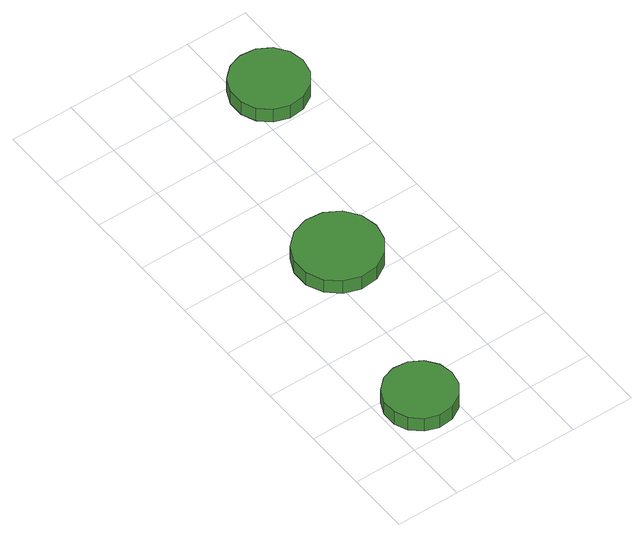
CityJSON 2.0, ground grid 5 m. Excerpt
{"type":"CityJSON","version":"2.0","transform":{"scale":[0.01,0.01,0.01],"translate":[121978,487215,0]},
"CityObjects":{
"tree1":{"type":"SolitaryVegetationObject","attributes":{"function":"something"},"geometry":[{"type":"MultiSurface","lod":"1","boundaries":[[[0,1,2,3,4,5,6,7,8,9,10,11,12,13,14]],[[15,16,17,18,19,20,21,22,23,24,25,26,27,28,29]],[[0,29,28,1]],[[1,28,27,2]],[[2,27,26,3]],[[3,26,25,4]],[[4,25,24,5]],[[5,24,23,6]],[[6,23,22,7]],[[7,22,21,8]],[[8,21,20,9]],[[9,20,19,10]],[[10,19,18,11]],[[11,18,17,12]],[[12,17,16,13]],[[13,16,15,14]],[[14,15,29,0]]]}]},
"tree2":{"type":"SolitaryVegetationObject","attributes":{"function":"something"},"geometry":[{"type":"MultiSurface","lod":"1","boundaries":[[[30,31,32,33,34,35,36,37,38,39,40,41,42,43,44]],[[45,46,47,48,49,50,51,52,53,54,55,56,57,58,59]],[[30,59,58,31]],[[31,58,57,32]],[[32,57,56,33]],[[33,56,55,34]],[[34,55,54,35]],[[35,54,53,36]],[[36,53,52,37]],[[37,52,51,38]],[[38,51,50,39]],[[39,50,49,40]],[[40,49,48,41]],[[41,48,47,42]],[[42,47,46,43]],[[43,46,45,44]],[[44,45,59,30]]]}]},
"tree3":{"type":"SolitaryVegetationObject","attributes":{"function":"something"},"geometry":[{"type":"MultiSurface","lod":"1","boundaries":[[[60,61,62,63,64,65,66,67,68,69,70,71,72,73,74]],[[75,76,77,78,79,80,81,82,83,84,85,86,87,88,89]],[[60,89,88,61]],[[61,88,87,62]],[[62,87,86,63]],[[63,86,85,64]],[[64,85,84,65]],[[65,84,83,66]],[[66,83,82,67]],[[67,82,81,68]],[[68,81,80,69]],[[69,80,79,70]],[[70,79,78,71]],[[71,78,77,72]],[[72,77,76,73]],[[73,76,75,74]],[[74,75,89,60]]]}]}
},
"vertices":[
[576,340,142],[553,452,142],[485,545,142],[386,602,142],[272,614,142],[163,579,142],[78,502,142],[32,397,142],[32,283,142],[78,178,142],[163,102,142],[272,66,142],[386,78,142],[485,135,142],[553,228,142],[553,228,15],[485,135,15],[386,78,15],[272,66,15],[163,102,15],[78,178,15],[32,283,15],[32,397,15],[78,502,15],[163,579,15],[272,614,15],[386,602,15],[485,545,15],[553,452,15],[576,340,15],
[942,1718,205],[913,1853,205],[832,1965,205],[713,2034,205],[575,2048,205],[444,2005,205],[341,1913,205],[285,1787,205],[285,1649,205],[341,1522,205],[444,1430,205],[575,1387,205],[713,1402,205],[832,1471,205],[913,1583,205],[913,1583,78],[832,1471,78],[713,1402,78],[575,1387,78],[444,1430,78],[341,1522,78],[285,1649,78],[285,1787,78],[341,1913,78],[444,2005,78],[575,2048,78],[713,2034,78],[832,1965,78],[913,1853,78],[942,1718,78],
[1459,3272,198],[1434,3391,198],[1362,3490,198],[1256,3551,198],[1134,3564,198],[1018,3526,198],[927,3445,198],[878,3333,198],[878,3211,198],[927,3099,198],[1018,3017,198],[1134,2979,198],[1256,2992,198],[1362,3053,198],[1434,3152,198],[1434,3152,71],[1362,3053,71],[1256,2992,71],[1134,2979,71],[1018,3017,71],[927,3099,71],[878,3211,71],[878,3333,71],[927,3445,71],[1018,3526,71],[1134,3564,71],[1256,3551,71],[1362,3490,71],[1434,3391,71],[1459,3272,71]
]}
